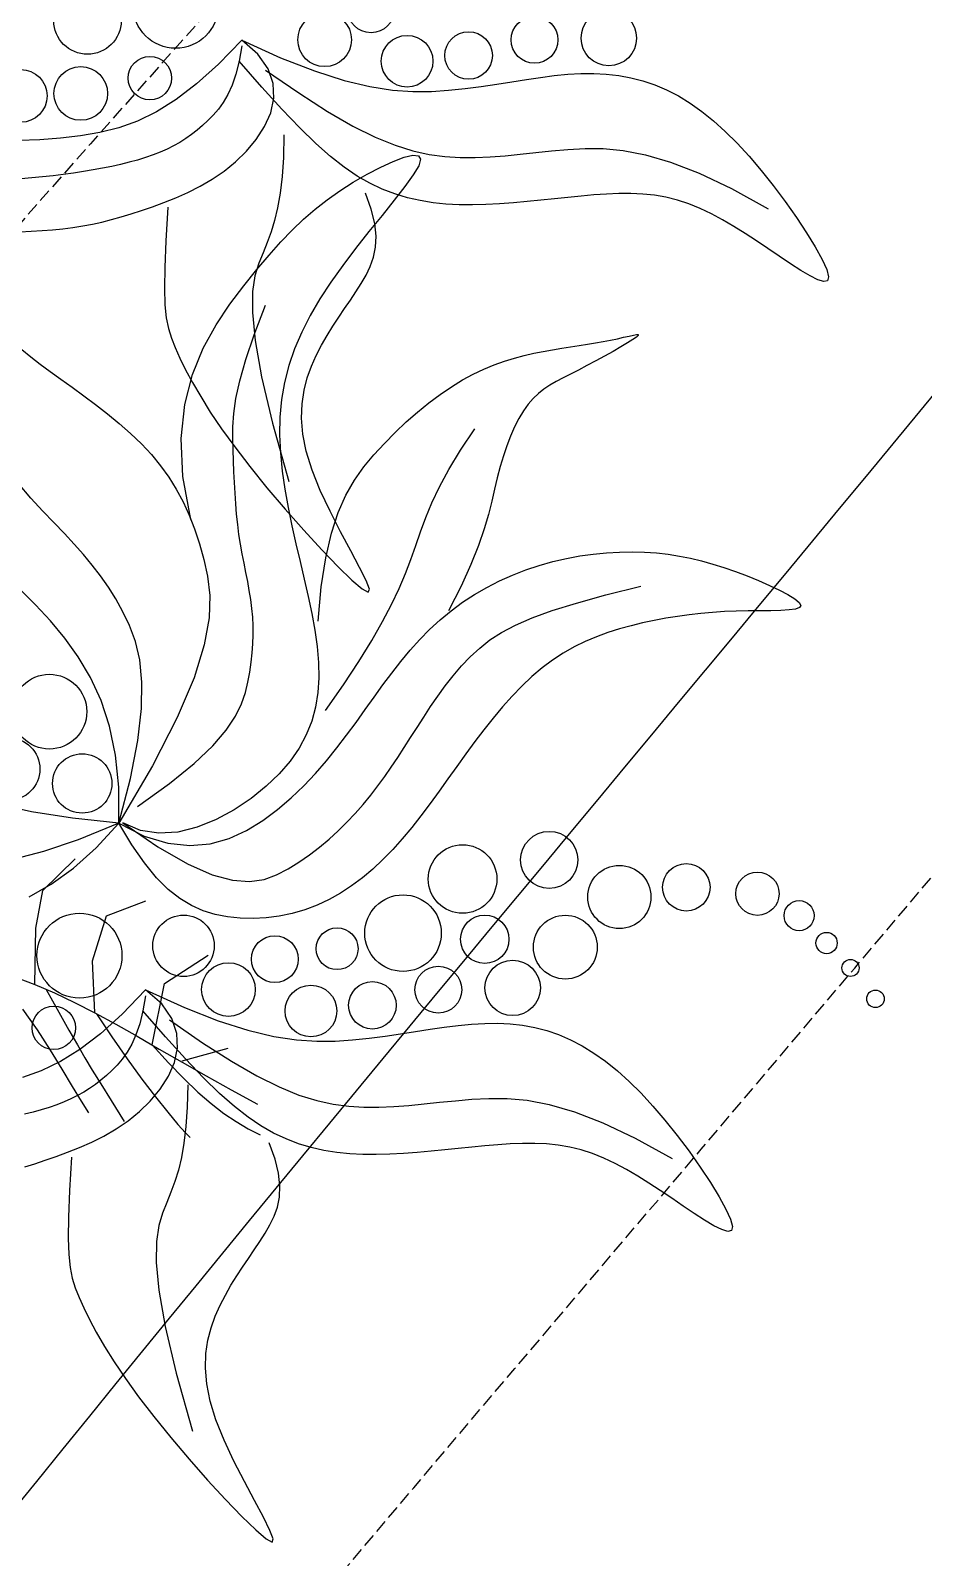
# Model space of a CAD drawing. Header units: millimetres. Extents: x -1030105 to 906887, y -616134 to 1220667.
# Drawn here: x -85713 to -84861, y 539147 to 540604 of the extents above; entities that cross this region are included whole.
import ezdxf

# ---------------------------------------------------------------- set-up
doc = ezdxf.new("R2010")
doc.units = ezdxf.units.MM
doc.header["$MEASUREMENT"] = 0
doc.linetypes.add('DASH', pattern=[0.35, 0.25, -0.1])
doc.layers.add('A-Furniture', color=143, linetype='Continuous')
doc.layers.add('A-Tree', color=98, linetype='Continuous')

# ---------------------------------------------------------------- blocks, each defined once
blk = doc.blocks.new('FUR')
at = {"layer": 'A-Furniture'}
blk.add_spline([(-33916, 30608), (-33944.5, 30609.5), (-37418.5, 29102), (-37726.5, 27054), (-37216.5, 25233), (-37626.5, 21209), (-38739.5, 18856.5), (-41860, 14803.1), (-43043.2, 12422.3), (-43017.5, 9941.5), (-40833.5, 8087), (-38107, 9497.5), (-38274.5, 11476.5), (-38397.8, 13212.3), (-37305, 13750.5), (-34500, 13496.5), (-32540.5, 14865.5), (-32374, 19056), (-32479, 20125.5), (-32318, 21223.5), (-30829.5, 21995.5), (-30222, 22657.5), (-30469, 23962.5), (-31626.5, 24580.5), (-32324.5, 25527.5), (-32040.5, 28029), (-32099.5, 29098.5), (-33295, 30496), (-33916, 30608)], degree=3, dxfattribs=at)
at = {"layer": 'A-Furniture', "color": 8, "linetype": 'DASH', "ltscale": 50}
blk.add_spline([(-36646, 29577.5), (-37284.5, 28277.5), (-36676, 26342), (-36463, 23656.5), (-37614.5, 20053), (-40425.5, 16182), (-42274, 13633.5), (-42830.5, 10964), (-42047, 9112), (-39697.5, 8972), (-38258, 10282.5), (-39334, 12606), (-37866.5, 13929), (-35698, 13970.5), (-34500.5, 13942.5), (-32416, 18555.5), (-32464, 21915.5), (-30663, 22279), (-30458.5, 23387), (-31963.5, 24634), (-33009, 26390), (-32199.5, 28680), (-33338.5, 30308), (-34838.5, 30477), (-36023, 30096.5), (-36646, 29577.5)], degree=3, dxfattribs=at)
blk.add_open_spline([(-38178.6, 19870), (-39283.9, 18982.9), (-40386.6, 17902.9), (-41467.8, 16608.1)], degree=3, dxfattribs=at)
blk.add_open_spline([(-56447, -6097), (-55194.8, -4879.4), (-50278.9, -2284.6), (-42421.5, -5454.8), (-32732.5, -11254), (-23302, -9202), (-18024, -504.5), (-16595.5, 8921.5), (-19600.3, 15918.3), (-21321.2, 18705.6), (-21789.7, 19345)], degree=3, knots=[32574.726206, 32574.726206, 32574.726206, 32574.726206, 37697.741245, 48060.131859, 55585.251958, 69452.989742, 76151.422264, 84447.837047, 94470.773244, 98031.734889, 98031.734889, 98031.734889, 98031.734889], dxfattribs=at)
blk = doc.blocks.new('CAY8')
at = {"color": 0, "linetype": 'ByBlock'}
for p, q in [((184.14, 160.95), (176.29, 170.92)), ((192.19, 151.32), (184.14, 160.95)), ((162.43, 151.33), (158.22, 156.36)), ((166.68, 146.42), (162.43, 151.33)), ((200.42, 142.22), (192.19, 151.32)), ((170.94, 141.63), (166.68, 146.42)), ((175.21, 136.98), (170.94, 141.63)), ((208.9, 133.8), (200.42, 142.22)), ((131.69, 138.08), (135.78, 132.81)), ((135.78, 132.81), (139.91, 127.69)), ((179.48, 132.46), (175.21, 136.98)), ((183.73, 128.09), (179.48, 132.46)), ((217.93, 126.12), (208.9, 133.8)), ((139.91, 127.69), (144.07, 122.75)), ((144.07, 122.75), (148.25, 118.02)), ((187.96, 123.87), (183.73, 128.09)), ((192.16, 119.81), (187.96, 123.87)), ((227.9, 119.19), (217.93, 126.12)), ((148.25, 118.02), (152.45, 113.5)), ((152.45, 113.5), (156.67, 109.21)), ((196.32, 115.92), (192.16, 119.81)), ((200.45, 112.22), (196.32, 115.92)), ((204.54, 108.71), (200.45, 112.22)), ((239.18, 113.02), (227.9, 119.19)), ((252.13, 107.61), (239.18, 113.02)), ((156.67, 109.21), (160.95, 105.11)), ((160.95, 105.11), (165.33, 101.14)), ((208.6, 105.41), (204.54, 108.71)), ((212.62, 102.34), (208.6, 105.41)), ((216.61, 99.5), (212.62, 102.34)), ((267.13, 103), (252.13, 107.61)), ((284.56, 99.18), (267.13, 103)), ((74.01, 95.7), (73.47, 88.72)), ((165.33, 101.14), (169.88, 97.26)), ((169.88, 97.26), (174.65, 93.41)), ((174.65, 93.41), (179.68, 89.55)), ((220.56, 96.91), (216.61, 99.5)), ((224.48, 94.59), (220.56, 96.91)), ((228.39, 92.51), (224.48, 94.59)), ((304.78, 96.18), (284.56, 99.18)), ((301.86, 94.11), (293.47, 90.05)), ((303.5, 83.23), (304.78, 96.18)), ((304.78, 96.18), (309.8, 70.74)), ((73.47, 88.72), (73.19, 81.47)), ((179.68, 89.55), (185.03, 85.62)), ((185.03, 85.62), (190.75, 81.57)), ((232.31, 90.66), (228.39, 92.51)), ((236.27, 89.04), (232.31, 90.66)), ((240.29, 87.62), (236.27, 89.04)), ((244.4, 86.4), (240.29, 87.62)), ((248.62, 85.35), (244.4, 86.4)), ((252.97, 84.46), (248.62, 85.35)), ((257.49, 83.75), (252.97, 84.46)), ((262.27, 83.32), (257.49, 83.75)), ((272.99, 83.84), (267.4, 83.31)), ((279.13, 85.06), (272.99, 83.84)), ((285.92, 87.08), (279.13, 85.06)), ((293.47, 90.05), (285.92, 87.08)), ((288.61, 69.73), (293.47, 90.05)), ((73.19, 81.47), (73.09, 73.87)), ((190.75, 81.57), (196.88, 77.38)), ((196.88, 77.38), (203.44, 73.16)), ((267.4, 83.31), (262.27, 83.32)), ((299.89, 73.02), (303.5, 83.23)), ((73.07, 65.89), (73.06, 57.47)), ((73.09, 73.87), (73.07, 65.89)), ((195.87, 73.77), (178.66, 62.9)), ((203.44, 73.16), (210.4, 69.04)), ((210.4, 69.04), (217.78, 65.14)), ((217.78, 65.14), (225.58, 61.62)), ((284.74, 51.98), (288.61, 69.73)), ((287.3, 59.77), (294.37, 65.29)), ((294.37, 65.29), (299.89, 73.02)), ((298.38, 73.77), (298.74, 49.32)), ((309.8, 70.74), (315.22, 49.29)), ((73.06, 57.47), (72.99, 48.71)), ((178.66, 62.9), (165.09, 54.03)), ((225.58, 61.62), (233.78, 58.59)), ((233.78, 58.59), (242.38, 56.19)), ((242.38, 56.19), (251.39, 54.57)), ((270.1, 54.32), (279.08, 56.2)), ((279.08, 56.2), (287.3, 59.77)), ((3.59, 38.66), (6.47, 50.08)), ((72.99, 48.71), (72.79, 39.7)), ((154.62, 46.76), (146.68, 40.69)), ((165.09, 54.03), (154.62, 46.76)), ((251.39, 54.57), (260.74, 53.86)), ((260.74, 53.86), (270.1, 54.32)), ((281.8, 36.49), (284.74, 51.98)), ((298.74, 49.32), (299.82, 28.47)), ((315.22, 49.29), (320.99, 31.33)), ((1.43, 28.28), (3.59, 38.66)), ((72.79, 39.7), (72.4, 30.54)), ((146.68, 40.69), (140.72, 35.43)), ((272.75, 41.76), (261.45, 34.15)), ((-0.34, 18.67), (1.43, 28.28)), ((72.4, 30.54), (71.77, 21.33)), ((136.18, 30.56), (132.5, 25.69)), ((140.72, 35.43), (136.18, 30.56)), ((251.45, 27.99), (242.54, 23.09)), ((261.45, 34.15), (251.45, 27.99)), ((279.74, 22.95), (281.8, 36.49)), ((299.82, 28.47), (301.57, 10.79)), ((320.99, 31.33), (327.04, 16.35)), ((-2.04, 9.61), (-0.34, 18.67)), ((71.77, 21.33), (70.82, 12.16)), ((129.13, 20.42), (125.61, 14.4)), ((132.5, 25.69), (129.13, 20.42)), ((234.51, 19.25), (227.15, 16.27)), ((242.54, 23.09), (234.51, 19.25)), ((278.5, 11.07), (279.74, 22.95)), ((-47.6, -1.4), (-45.52, 11.39)), ((-3.8, 0.99), (-2.04, 9.61)), ((70.82, 12.16), (69.49, 3.15)), ((125.61, 14.4), (121.86, 7.48)), ((207.08, 10.55), (200.31, 8.92)), ((213.64, 12.12), (207.08, 10.55)), ((220.27, 13.96), (213.64, 12.12)), ((227.15, 16.27), (220.27, 13.96)), ((278.03, 0.54), (278.5, 11.07)), ((301.57, 10.79), (303.95, -4.16)), ((327.04, 16.35), (333.33, 3.85)), ((-5.7, -7.3), (-3.8, 0.99)), ((69.49, 3.15), (67.73, -5.61)), ((104.28, -4.35), (121.82, 2.43)), ((121.86, 7.48), (117.93, -0.44)), ((121.82, 2.43), (138.72, 6.42)), ((138.72, 6.42), (154.8, 8.28)), ((154.8, 8.28), (169.91, 8.68)), ((169.91, 8.68), (183.86, 8.26)), ((184.13, 1.95), (173.64, -5.36)), ((183.86, 8.26), (196.54, 7.58)), ((192.84, 6.38), (184.13, 1.95)), ((200.31, 8.92), (192.84, 6.38)), ((196.54, 7.58), (208.09, 6.7)), ((208.09, 6.7), (218.72, 5.56)), ((218.72, 5.56), (228.6, 4.13)), ((228.6, 4.13), (237.95, 2.34)), ((237.95, 2.34), (246.96, 0.16)), ((246.96, 0.16), (255.82, -2.47)), ((278.26, -8.96), (278.03, 0.54)), ((333.33, 3.85), (339.81, -6.68)), ((-50.26, -14.41), (-47.6, -1.4)), ((-7.81, -15.35), (-5.7, -7.3)), ((67.73, -5.61), (65.48, -14.05)), ((86.27, -14.58), (104.28, -4.35)), ((117.93, -0.44), (113.85, -9.46)), ((173.64, -5.36), (160.83, -16.53)), ((255.82, -2.47), (264.74, -5.61)), ((264.74, -5.61), (273.81, -9.25)), ((273.81, -9.25), (282.7, -13.26)), ((279.16, -17.73), (278.26, -8.96)), ((303.95, -4.16), (306.91, -16.82)), ((339.81, -6.68), (346.41, -15.75)), ((-53.69, -27.6), (-50.26, -14.41)), ((-10.23, -23.24), (-7.81, -15.35)), ((65.48, -14.05), (62.71, -22.2)), ((67.96, -28.92), (86.27, -14.58)), ((113.85, -9.46), (109.63, -19.68)), ((160.83, -16.53), (145.14, -32.56)), ((148.03, -18.67), (163.37, -14.07)), ((163.37, -14.07), (181.99, -9.34)), ((280.65, -26.03), (279.16, -17.73)), ((282.7, -13.26), (291.01, -17.45)), ((291.01, -17.45), (298.31, -21.62)), ((306.91, -16.82), (310.43, -27.63)), ((346.41, -15.75), (353.1, -23.87)), ((-58.2, -40.89), (-53.69, -27.6)), ((-13.03, -31.08), (-10.23, -23.24)), ((62.71, -22.2), (59.4, -30.13)), ((109.63, -19.68), (105.33, -31.2)), ((117.09, -31.8), (125.36, -27.52)), ((125.36, -27.52), (135.52, -23.14)), ((135.52, -23.14), (148.03, -18.67)), ((260.99, -34.39), (266.81, -27.66)), ((266.81, -27.66), (272.75, -19.06)), ((282.71, -33.95), (280.65, -26.03)), ((298.31, -21.62), (304.18, -25.59)), ((304.18, -25.59), (308.21, -29.17)), ((310.43, -27.63), (314.45, -37.03)), ((353.1, -23.87), (359.81, -31.45)), ((-16.29, -38.95), (-13.03, -31.08)), ((49.53, -48.02), (67.96, -28.92)), ((59.4, -30.13), (55.55, -37.89)), ((105.33, -31.2), (100.96, -44.12)), ((104.36, -40.17), (110.25, -36.02)), ((110.25, -36.02), (117.09, -31.8)), ((145.14, -32.56), (126.03, -54.41)), ((181.52, -36.69), (170.77, -39.02)), ((192.7, -35), (181.52, -36.69)), ((204.32, -33.92), (192.7, -35)), ((216.4, -33.39), (204.32, -33.92)), ((228.97, -33.35), (216.4, -33.39)), ((241.96, -33.75), (228.97, -33.35)), ((255, -34.42), (241.96, -33.75)), ((267.64, -35.19), (255, -34.42)), ((255.25, -39.49), (260.99, -34.39)), ((279.42, -35.89), (267.64, -35.19)), ((289.91, -36.33), (279.42, -35.89)), ((285.29, -41.54), (282.71, -33.95)), ((298.64, -36.35), (289.91, -36.33)), ((305.18, -35.78), (298.64, -36.35)), ((309.06, -34.42), (305.18, -35.78)), ((308.21, -29.17), (309.98, -32.18)), ((309.98, -32.18), (309.06, -34.42)), ((314.45, -37.03), (318.93, -45.47)), ((359.81, -31.45), (366.49, -38.65)), ((-64.12, -54.24), (-58.2, -40.89)), ((-20.09, -46.96), (-16.29, -38.95)), ((51.14, -45.55), (46.15, -53.18)), ((55.55, -37.89), (51.14, -45.55)), ((93.68, -48.38), (98.97, -44.29)), ((100.96, -44.12), (96.56, -58.55)), ((98.97, -44.29), (104.36, -40.17)), ((150.47, -45.84), (140.88, -50.43)), ((160.42, -42.06), (150.47, -45.84)), ((170.77, -39.02), (160.42, -42.06)), ((238.17, -47.42), (243.88, -45.77)), ((243.88, -45.77), (249.56, -43.21)), ((249.56, -43.21), (255.25, -39.49)), ((288.36, -48.84), (285.29, -41.54)), ((318.93, -45.47), (323.84, -53.33)), ((366.49, -38.65), (373.1, -45.53)), ((373.1, -45.53), (379.56, -52.14)), ((-151.43, -72.35), (-160.31, -51.56)), ((-71.77, -67.59), (-64.12, -54.24)), ((-30.39, -63.63), (-24.62, -55.18)), ((-24.62, -55.18), (-20.09, -46.96)), ((46.15, -53.18), (40.56, -60.83)), ((83.26, -56.53), (88.43, -52.46)), ((88.43, -52.46), (93.68, -48.38)), ((126.03, -54.41), (102.97, -83.09)), ((140.88, -50.43), (131.64, -55.84)), ((153.49, -58.39), (160.77, -55.59)), ((160.77, -55.59), (167.97, -53.57)), ((167.97, -53.57), (175.04, -52.14)), ((175.04, -52.14), (181.98, -51.13)), ((181.98, -51.13), (188.76, -50.44)), ((188.76, -50.44), (195.41, -50)), ((195.41, -50), (201.91, -49.74)), ((201.91, -49.74), (208.27, -49.58)), ((208.27, -49.58), (214.5, -49.44)), ((214.5, -49.44), (220.6, -49.25)), ((220.6, -49.25), (226.57, -48.94)), ((226.57, -48.94), (232.42, -48.4)), ((232.42, -48.4), (238.17, -47.42)), ((291.89, -55.91), (288.36, -48.84)), ((323.84, -53.33), (329.12, -60.79)), ((379.56, -52.14), (385.84, -58.56)), ((-38.03, -72.32), (-30.39, -63.63)), ((40.56, -60.83), (34.36, -68.57)), ((68.37, -68.79), (73.21, -64.68)), ((73.21, -64.68), (78.18, -60.6)), ((78.18, -60.6), (83.26, -56.53)), ((96.56, -58.55), (92.19, -74.42)), ((122.72, -61.99), (114.11, -68.78)), ((131.64, -55.84), (122.72, -61.99)), ((138.78, -67.06), (146.15, -62.15)), ((146.15, -62.15), (153.49, -58.39)), ((295.82, -62.78), (291.89, -55.91)), ((300.13, -69.52), (295.82, -62.78)), ((329.12, -60.79), (334.74, -67.97)), ((385.84, -58.56), (391.88, -64.83)), ((391.88, -64.83), (397.62, -71.03)), ((-140.15, -94.99), (-151.43, -72.35)), ((-81.47, -80.86), (-71.77, -67.59)), ((-48.17, -81.26), (-38.03, -72.32)), ((34.36, -68.57), (27.37, -76.41)), ((59.19, -77.1), (63.69, -72.93)), ((63.69, -72.93), (68.37, -68.79)), ((114.11, -68.78), (105.77, -76.1)), ((124.1, -81.07), (131.42, -73.3)), ((131.42, -73.3), (138.78, -67.06)), ((304.78, -76.15), (300.13, -69.52)), ((334.74, -67.97), (340.62, -74.99)), ((397.62, -71.03), (403.02, -77.22)), ((-166.83, -92.49), (-180.97, -80.69)), ((-93.57, -94.01), (-81.47, -80.86)), ((-61.44, -90.46), (-48.17, -81.26)), ((27.37, -76.41), (18.72, -84.22)), ((50.73, -85.57), (54.88, -81.33)), ((54.88, -81.33), (59.19, -77.1)), ((92.19, -74.42), (87.99, -91.07)), ((105.77, -76.1), (97.69, -83.85)), ((116.85, -90.56), (124.1, -81.07)), ((309.73, -82.73), (304.78, -76.15)), ((314.91, -89.25), (309.73, -82.73)), ((340.62, -74.99), (346.73, -81.96)), ((346.73, -81.96), (353.02, -89.03)), ((403.02, -77.22), (408.02, -83.45)), ((408.02, -83.45), (412.61, -89.77)), ((-148.76, -105.42), (-166.83, -92.49)), ((-78.45, -99.92), (-61.44, -90.46)), ((7.36, -91.8), (-7.73, -98.96)), ((18.72, -84.22), (7.36, -91.8)), ((42.77, -93.98), (46.71, -89.79)), ((46.71, -89.79), (50.73, -85.57)), ((89.82, -91.92), (82.16, -100.2)), ((87.99, -91.07), (84.14, -107.68)), ((97.69, -83.85), (89.82, -91.92)), ((109.72, -101.77), (116.85, -90.56)), ((320.27, -95.71), (314.91, -89.25)), ((353.02, -89.03), (359.43, -96.3)), ((412.61, -89.77), (416.75, -96.22)), ((-194.3, -101.23), (-180.35, -107.72)), ((-126.22, -119.67), (-140.15, -94.99)), ((-108.37, -106.96), (-93.57, -94.01)), ((-99.84, -109.65), (-78.45, -99.92)), ((-7.73, -98.96), (-27.6, -105.52)), ((31.12, -105.95), (35.01, -102.09)), ((35.01, -102.09), (38.89, -98.09)), ((38.89, -98.09), (42.77, -93.98)), ((82.16, -100.2), (74.67, -108.58)), ((102.85, -114.03), (109.72, -101.77)), ((325.74, -102.1), (320.27, -95.71)), ((331.26, -108.41), (325.74, -102.1)), ((359.43, -96.3), (365.91, -103.9)), ((416.75, -96.22), (420.44, -102.83)), ((-207.41, -115.66), (-186.46, -105.83)), ((-186.46, -105.83), (-159.25, -110.58)), ((-180.35, -107.72), (-164.44, -113.07)), ((-126.22, -119.67), (-148.76, -105.42)), ((-126.22, -119.67), (-108.37, -106.96)), ((-126.22, -119.67), (-99.84, -109.65)), ((-53.28, -111.28), (-85.8, -116.06)), ((-27.6, -105.52), (-53.28, -111.28)), ((23.1, -113.16), (27.16, -109.65)), ((27.16, -109.65), (31.12, -105.95)), ((74.67, -108.58), (67.33, -116.97)), ((84.14, -107.68), (80.81, -123.44)), ((336.77, -114.64), (331.26, -108.41)), ((365.91, -103.9), (372.41, -112.01)), ((420.44, -102.83), (423.65, -109.64)), ((423.65, -109.64), (426.37, -116.69)), ((-235.71, -135.05), (-207.41, -115.66)), ((-164.44, -113.07), (-146.44, -117.11)), ((-146.44, -117.11), (-126.22, -119.67)), ((-132.32, -133.85), (-126.22, -119.67)), ((-85.8, -116.06), (-126.22, -119.67)), ((-126.22, -119.67), (-123.57, -136.79)), ((10, -122.66), (14.55, -119.64)), ((14.55, -119.64), (18.91, -116.48)), ((18.91, -116.48), (23.1, -113.16)), ((67.33, -116.97), (60.1, -125.26)), ((92.41, -122.42), (105.04, -118.49)), ((96.41, -126.47), (102.85, -114.03)), ((105.04, -118.49), (116.44, -116.17)), ((116.44, -116.17), (126.9, -115.15)), ((126.9, -115.15), (136.73, -115.13)), ((136.73, -115.13), (146.22, -115.79)), ((146.22, -115.79), (155.59, -116.87)), ((155.59, -116.87), (164.85, -118.31)), ((164.85, -118.31), (173.94, -120.08)), ((173.94, -120.08), (182.79, -122.16)), ((342.2, -120.79), (336.77, -114.64)), ((372.41, -112.01), (378.8, -121.08)), ((426.37, -116.69), (428.58, -124.01)), ((-238.83, -122.88), (-235.71, -135.05)), ((-124.5, -121.56), (-124.05, -147.43)), ((-122.14, -132.91), (-124.5, -121.56)), ((-111.34, -123.13), (-88.74, -130.72)), ((-5.11, -131.03), (0.2, -128.33)), ((0.2, -128.33), (5.23, -125.55)), ((5.23, -125.55), (10, -122.66)), ((60.1, -125.26), (52.93, -133.34)), ((62.31, -136.37), (78.27, -128.28)), ((80.81, -123.44), (78.19, -137.52)), ((78.27, -128.28), (92.41, -122.42)), ((90.55, -138.24), (96.41, -126.47)), ((182.79, -122.16), (191.34, -124.52)), ((191.34, -124.52), (199.52, -127.15)), ((199.52, -127.15), (207.28, -130.03)), ((347.49, -126.84), (342.2, -120.79)), ((352.59, -132.8), (347.49, -126.84)), ((378.8, -121.08), (384.94, -131.61)), ((428.58, -124.01), (430.25, -131.64)), ((-252.21, -137.74), (-257.39, -152.24)), ((-235.71, -135.05), (-232.94, -147.8)), ((-136.82, -146.42), (-132.32, -133.85)), ((-123.57, -136.79), (-118.77, -151.05)), ((-117.03, -143.08), (-122.14, -132.91)), ((-88.74, -130.72), (-70, -135.82)), ((-70, -135.82), (-54.64, -138.78)), ((-54.64, -138.78), (-42.14, -139.95)), ((-32.01, -139.67), (-23.73, -138.3)), ((-23.73, -138.3), (-16.82, -136.18)), ((-16.82, -136.18), (-10.75, -133.66)), ((-10.75, -133.66), (-5.11, -131.03)), ((44.24, -147), (62.31, -136.37)), ((52.93, -133.34), (45.78, -141.13)), ((78.19, -137.52), (76.44, -149.11)), ((85.45, -148.49), (90.55, -138.24)), ((207.28, -130.03), (214.56, -133.13)), ((214.56, -133.13), (221.3, -136.42)), ((221.3, -136.42), (227.54, -139.9)), ((357.46, -138.71), (352.59, -132.8)), ((362.04, -144.62), (357.46, -138.71)), ((384.94, -131.61), (390.71, -144.11)), ((430.25, -131.64), (431.38, -139.62)), ((-234.12, -142.37), (-240.93, -156.82)), ((-232.94, -147.8), (-230.53, -161.1)), ((-203.62, -155.2), (-176.32, -146.33)), ((-176.32, -146.33), (-155.08, -160.58)), ((-139.84, -157.59), (-136.82, -146.42)), ((-124.05, -147.43), (-122.05, -168.01)), ((-109.65, -152.07), (-117.03, -143.08)), ((-42.14, -139.95), (-32.01, -139.67)), ((38.6, -148.52), (31.35, -155.4)), ((45.78, -141.13), (38.6, -148.52)), ((81.26, -156.36), (85.45, -148.49)), ((227.54, -139.9), (233.33, -143.52)), ((233.33, -143.52), (238.71, -147.27)), ((238.71, -147.27), (243.75, -151.11)), ((366.31, -150.58), (362.04, -144.62)), ((390.71, -144.11), (395.96, -159.09)), ((431.38, -139.62), (431.95, -147.97)), ((431.95, -147.97), (431.98, -156.71)), ((-257.39, -152.24), (-262.76, -165.9)), ((-240.93, -156.82), (-246.25, -168.19)), ((-228.49, -174.89), (-203.62, -155.2)), ((-141.51, -167.56), (-139.84, -157.59)), ((-118.77, -151.05), (-112.15, -162.75)), ((-100.48, -159.89), (-109.65, -152.07)), ((31.35, -155.4), (23.99, -161.69)), ((76.44, -149.11), (75.74, -157.38)), ((75.74, -157.38), (76.27, -161.52)), ((78.15, -160.99), (81.26, -156.36)), ((165.51, -157.95), (179.13, -156.96)), ((179.13, -156.96), (194.8, -156.6)), ((243.75, -151.11), (248.49, -155.04)), ((248.49, -155.04), (252.98, -159.01)), ((370.24, -156.64), (366.31, -150.58)), ((373.77, -162.85), (370.24, -156.64)), ((431.98, -156.71), (431.45, -165.86)), ((-276.1, -168.81), (-286.07, -161.88)), ((-262.76, -165.9), (-268.04, -178.49)), ((-230.53, -161.1), (-228.49, -174.89)), ((-112.15, -162.75), (-104.03, -172.19)), ((-90.03, -166.55), (-100.48, -159.89)), ((-78.79, -172.04), (-90.03, -166.55)), ((23.99, -161.69), (16.48, -167.27)), ((76.27, -161.52), (78.15, -160.99)), ((116.09, -168.55), (124.64, -166.06)), ((124.64, -166.06), (133.51, -163.64)), ((133.51, -163.64), (143.05, -161.4)), ((143.05, -161.4), (153.6, -159.47)), ((153.6, -159.47), (165.51, -157.95)), ((252.98, -159.01), (257.27, -163.01)), ((257.27, -163.01), (261.4, -167)), ((261.4, -167), (265.38, -170.97)), ((376.88, -169.26), (373.77, -162.85)), ((395.96, -159.09), (400.56, -177.05)), ((431.45, -165.86), (430.37, -175.42)), ((-299.46, -179.29), (-303.55, -175.78)), ((-264.82, -174.98), (-276.1, -168.81)), ((-251.87, -180.39), (-264.82, -174.98)), ((-246.25, -168.19), (-250.54, -177.48)), ((-228.36, -175.91), (-234.48, -191.7)), ((-228.49, -174.89), (-226.72, -189.2)), ((-141.96, -176.54), (-141.51, -167.56)), ((-122.05, -168.01), (-118.71, -184.01)), ((-104.03, -172.19), (-94.76, -179.68)), ((-67.23, -176.37), (-78.79, -172.04)), ((-55.87, -179.55), (-67.23, -176.37)), ((0.78, -176.02), (-7.51, -179.08)), ((8.76, -172.07), (0.78, -176.02)), ((16.48, -167.27), (8.76, -172.07)), ((78.47, -177.37), (88.98, -175.46)), ((88.98, -175.46), (98.57, -173.33)), ((98.57, -173.33), (107.51, -171.01)), ((107.51, -171.01), (116.09, -168.55)), ((209.76, -175.52), (203.84, -176.74)), ((215.42, -174.68), (209.76, -175.52)), ((220.77, -174.23), (215.42, -174.68)), ((225.77, -174.21), (220.77, -174.23)), ((230.39, -174.63), (225.77, -174.21)), ((234.72, -175.46), (230.39, -174.63)), ((238.86, -176.67), (234.72, -175.46)), ((265.38, -170.97), (269.23, -174.87)), ((269.23, -174.87), (272.95, -178.68)), ((379.53, -175.93), (376.88, -169.26)), ((381.69, -182.87), (379.53, -175.93)), ((430.37, -175.42), (428.75, -185.44)), ((-295.4, -182.59), (-299.46, -179.29)), ((-291.38, -185.66), (-295.4, -182.59)), ((-287.39, -188.5), (-291.38, -185.66)), ((-268.04, -178.49), (-272.92, -189.72)), ((-250.54, -177.48), (-254.24, -185.69)), ((-236.87, -185), (-251.87, -180.39)), ((-219.44, -188.82), (-236.87, -185)), ((-141.32, -184.72), (-141.96, -176.54)), ((-139.72, -192.33), (-141.32, -184.72)), ((-118.71, -184.01), (-114.23, -196.11)), ((-94.76, -179.68), (-84.67, -185.51)), ((-84.67, -185.51), (-74.08, -189.99)), ((-45.08, -181.58), (-55.87, -179.55)), ((-34.91, -182.5), (-45.08, -181.58)), ((-25.3, -182.37), (-34.91, -182.5)), ((-16.19, -181.21), (-25.3, -182.37)), ((-7.51, -179.08), (-16.19, -181.21)), ((2.6, -182.21), (21.79, -181.99)), ((21.79, -181.99), (38.7, -181.36)), ((38.7, -181.36), (53.6, -180.36)), ((53.6, -180.36), (66.76, -179.01)), ((66.76, -179.01), (78.47, -177.37)), ((178.52, -184.88), (171.94, -187.6)), ((185, -182.41), (178.52, -184.88)), ((191.42, -180.21), (185, -182.41)), ((197.71, -178.32), (191.42, -180.21)), ((203.84, -176.74), (197.71, -178.32)), ((242.92, -178.21), (238.86, -176.67)), ((247, -180.06), (242.92, -178.21)), ((251.22, -182.16), (247, -180.06)), ((255.67, -184.5), (251.22, -182.16)), ((260.47, -187.02), (255.67, -184.5)), ((272.95, -178.68), (276.54, -182.36)), ((276.54, -182.36), (280.02, -185.89)), ((383.41, -190.1), (381.69, -182.87)), ((400.56, -177.05), (404.39, -198.5)), ((428.75, -185.44), (426.57, -195.91)), ((-329.35, -194.59), (-324.32, -198.45)), ((-283.44, -191.09), (-287.39, -188.5)), ((-279.52, -193.41), (-283.44, -191.09)), ((-275.61, -195.49), (-279.52, -193.41)), ((-272.92, -189.72), (-277.1, -199.34)), ((-257.78, -193.83), (-261.61, -202.9)), ((-254.24, -185.69), (-257.78, -193.83)), ((-234.48, -191.7), (-239.93, -207.02)), ((-226.72, -189.2), (-225.14, -204.06)), ((-199.22, -191.82), (-219.44, -188.82)), ((-202.14, -193.89), (-210.53, -197.95)), ((-200.5, -204.77), (-199.22, -191.82)), ((-199.22, -191.82), (-194.2, -217.26)), ((-137.29, -199.55), (-139.72, -192.33)), ((-74.08, -189.99), (-63.34, -193.42)), ((-63.34, -193.42), (-52.72, -196.06)), ((157.29, -193.5), (148.52, -196.55)), ((164.98, -190.49), (157.29, -193.5)), ((171.94, -187.6), (164.98, -190.49)), ((265.67, -189.67), (260.47, -187.02)), ((271.11, -192.38), (265.67, -189.67)), ((276.58, -195.04), (271.11, -192.38)), ((280.02, -185.89), (283.38, -189.23)), ((283.38, -189.23), (286.63, -192.35)), ((286.63, -192.35), (289.76, -195.22)), ((384.74, -197.57), (383.41, -190.1)), ((-324.32, -198.45), (-318.97, -202.38)), ((-318.97, -202.38), (-313.25, -206.43)), ((-277.1, -199.34), (-280.29, -207.09)), ((-271.69, -197.34), (-275.61, -195.49)), ((-267.73, -198.96), (-271.69, -197.34)), ((-263.71, -200.38), (-267.73, -198.96)), ((-261.61, -202.9), (-266.18, -213.89)), ((-259.6, -201.6), (-263.71, -200.38)), ((-255.38, -202.65), (-259.6, -201.6)), ((-251.03, -203.54), (-255.38, -202.65)), ((-246.51, -204.25), (-251.03, -203.54)), ((-241.73, -204.68), (-246.51, -204.25)), ((-231.01, -204.16), (-236.6, -204.69)), ((-224.87, -202.94), (-231.01, -204.16)), ((-225.14, -204.06), (-223.62, -219.5)), ((-218.08, -200.92), (-224.87, -202.94)), ((-224.12, -214.49), (-189.42, -198.92)), ((-210.53, -197.95), (-218.08, -200.92)), ((-215.39, -218.27), (-210.53, -197.95)), ((-189.42, -198.92), (-159.99, -210.5)), ((-134.14, -206.56), (-137.29, -199.55)), ((-114.23, -196.11), (-108.81, -205.01)), ((-52.72, -196.06), (-42.26, -198.04)), ((-42.26, -198.04), (-31.98, -199.47)), ((-31.98, -199.47), (-21.86, -200.42)), ((-21.86, -200.42), (-11.91, -201)), ((-11.91, -201), (-2.11, -201.3)), ((-2.11, -201.3), (7.53, -201.41)), ((7.53, -201.41), (17.01, -201.42)), ((17.01, -201.42), (26.35, -201.43)), ((26.35, -201.43), (35.54, -201.5)), ((35.54, -201.5), (44.59, -201.7)), ((44.59, -201.7), (53.52, -202.09)), ((53.52, -202.09), (62.32, -202.72)), ((62.32, -202.72), (70.99, -203.67)), ((70.99, -203.67), (79.56, -205)), ((126.3, -202.51), (112.15, -205.28)), ((138.31, -199.58), (126.3, -202.51)), ((148.52, -196.55), (138.31, -199.58)), ((281.89, -197.55), (276.58, -195.04)), ((286.83, -199.81), (281.89, -197.55)), ((291.18, -201.72), (286.83, -199.81)), ((289.76, -195.22), (292.66, -197.79)), ((294.74, -203.18), (291.18, -201.72)), ((292.66, -197.79), (295.17, -200)), ((297.31, -204.09), (294.74, -203.18)), ((295.17, -200), (297.18, -201.82)), ((297.18, -201.82), (298.53, -203.19)), ((298.73, -204.37), (297.31, -204.09)), ((298.53, -203.19), (299.1, -204.06)), ((299.1, -204.06), (298.73, -204.37)), ((385.74, -205.27), (384.74, -197.57)), ((404.39, -198.5), (407.29, -223.95)), ((426.57, -195.91), (423.84, -206.87)), ((-313.25, -206.43), (-307.12, -210.62)), ((-307.12, -210.62), (-300.56, -214.84)), ((-239.93, -207.02), (-244.69, -221.44)), ((-236.6, -204.69), (-241.73, -204.68)), ((-204.11, -214.98), (-200.5, -204.77)), ((-130.34, -213.35), (-134.14, -206.56)), ((-125.95, -219.86), (-130.34, -213.35)), ((-108.81, -205.01), (-102.66, -211.43)), ((-102.66, -211.43), (-95.98, -216.04)), ((79.56, -205), (88.02, -206.76)), ((88.02, -206.76), (96.38, -209)), ((112.15, -205.28), (95.5, -207.82)), ((96.38, -209), (104.61, -211.72)), ((104.61, -211.72), (112.68, -214.9)), ((386.46, -213.17), (385.74, -205.27)), ((386.96, -221.24), (386.46, -213.17)), ((423.84, -206.87), (420.59, -218.26)), ((-308.13, -214.23), (-325.34, -225.1)), ((-300.56, -214.84), (-293.6, -218.96)), ((-293.6, -218.96), (-286.22, -222.86)), ((-266.18, -213.89), (-271.93, -227.82)), ((-244.69, -221.44), (-248.7, -234.57)), ((-224.12, -214.49), (-227.24, -229.03)), ((-223.62, -219.5), (-222.08, -235.55)), ((-219.26, -236.02), (-215.39, -218.27)), ((-216.7, -228.23), (-209.63, -222.71)), ((-209.63, -222.71), (-204.11, -214.98)), ((-205.62, -214.23), (-205.26, -238.68)), ((-194.2, -217.26), (-188.78, -238.71)), ((-121, -226.06), (-125.95, -219.86)), ((-95.98, -216.04), (-88.97, -219.56)), ((-88.97, -219.56), (-81.8, -222.57)), ((-81.8, -222.57), (-74.54, -225.19)), ((112.68, -214.9), (120.59, -218.49)), ((120.59, -218.49), (128.29, -222.49)), ((128.29, -222.49), (135.77, -226.86)), ((387.3, -229.47), (386.96, -221.24)), ((420.59, -218.26), (416.93, -229.74)), ((-325.34, -225.1), (-338.91, -233.97)), ((-286.22, -222.86), (-278.42, -226.38)), ((-278.42, -226.38), (-270.22, -229.41)), ((-270.22, -229.41), (-261.62, -231.81)), ((-261.62, -231.81), (-252.61, -233.43)), ((-233.9, -233.68), (-224.92, -231.8)), ((-227.24, -229.03), (-229.61, -242.08)), ((-224.92, -231.8), (-216.7, -228.23)), ((-115.55, -231.9), (-121, -226.06)), ((-109.66, -237.33), (-115.55, -231.9)), ((-74.54, -225.19), (-67.21, -227.45)), ((-67.21, -227.45), (-59.84, -229.37)), ((-59.84, -229.37), (-52.45, -230.96)), ((-52.45, -230.96), (-45.08, -232.24)), ((135.77, -226.86), (143, -231.59)), ((143, -231.59), (149.95, -236.63)), ((387.54, -237.82), (387.3, -229.47)), ((416.93, -229.74), (413.03, -240.91)), ((-349.38, -241.24), (-357.32, -247.31)), ((-338.91, -233.97), (-349.38, -241.24)), ((-252.61, -233.43), (-243.26, -234.14)), ((-248.7, -234.57), (-251.92, -246)), ((-243.26, -234.14), (-233.9, -233.68)), ((-222.2, -251.51), (-219.26, -236.02)), ((-222.08, -235.55), (-220.39, -252.23)), ((-221.46, -235), (-198.9, -253.35)), ((-205.26, -238.68), (-204.18, -259.53)), ((-188.78, -238.71), (-183.01, -256.67)), ((-103.36, -242.3), (-109.66, -237.33)), ((-45.08, -232.24), (-37.76, -233.24)), ((-37.76, -233.24), (-30.51, -233.97)), ((-30.51, -233.97), (-23.34, -234.45)), ((-23.34, -234.45), (-16.25, -234.71)), ((-16.25, -234.71), (-9.19, -234.78)), ((-9.19, -234.78), (-2.14, -234.7)), ((-2.14, -234.7), (4.93, -234.49)), ((4.93, -234.49), (12.07, -234.19)), ((12.07, -234.19), (19.28, -233.83)), ((19.28, -233.83), (26.62, -233.43)), ((26.62, -233.43), (34.1, -233.05)), ((34.1, -233.05), (41.7, -232.73)), ((41.7, -232.73), (49.38, -232.56)), ((49.38, -232.56), (57.12, -232.6)), ((57.12, -232.6), (64.89, -232.93)), ((64.89, -232.93), (72.65, -233.62)), ((72.65, -233.62), (80.37, -234.74)), ((80.37, -234.74), (88.02, -236.37)), ((88.02, -236.37), (95.64, -238.6)), ((95.64, -238.6), (103.5, -241.7)), ((149.95, -236.63), (156.61, -241.98)), ((387.73, -246.21), (387.54, -237.82)), ((413.03, -240.91), (409.03, -251.36)), ((-357.32, -247.31), (-363.28, -252.57)), ((-251.92, -246), (-254.33, -255.32)), ((-231.25, -246.24), (-242.55, -253.85)), ((-229.61, -242.08), (-231.29, -253.82)), ((-96.71, -246.77), (-103.36, -242.3)), ((-89.75, -250.7), (-96.71, -246.77)), ((103.5, -241.7), (111.97, -245.94)), ((111.97, -245.94), (121.39, -251.61)), ((156.61, -241.98), (162.95, -247.58)), ((162.95, -247.58), (168.97, -253.39)), ((387.95, -254.35), (387.73, -246.21)), ((-367.82, -257.44), (-371.5, -262.31)), ((-363.28, -252.57), (-367.82, -257.44)), ((-254.33, -255.32), (-255.88, -262.12)), ((-242.55, -253.85), (-252.55, -260.01)), ((-231.29, -253.82), (-232.29, -264.45)), ((-224.26, -265.05), (-222.2, -251.51)), ((-220.39, -252.23), (-218.46, -269.58)), ((-204.18, -259.53), (-202.43, -277.21)), ((-183.01, -256.67), (-176.96, -271.65)), ((-82.51, -254.12), (-89.75, -250.7)), ((-74.99, -257.04), (-82.51, -254.12)), ((-67.21, -259.51), (-74.99, -257.04)), ((-59.18, -261.55), (-67.21, -259.51)), ((121.39, -251.61), (132.11, -258.99)), ((132.11, -258.99), (144.48, -268.37)), ((168.97, -253.39), (174.65, -259.38)), ((174.65, -259.38), (179.97, -265.49)), ((388.31, -261.87), (387.95, -254.35)), ((409.03, -251.36), (405.07, -260.68)), ((-374.87, -267.58), (-378.39, -273.6)), ((-371.5, -262.31), (-374.87, -267.58)), ((-269.49, -268.75), (-276.85, -271.73)), ((-261.46, -264.91), (-269.49, -268.75)), ((-252.55, -260.01), (-261.46, -264.91)), ((-255.88, -262.12), (-256.53, -265.99)), ((-232.29, -264.45), (-232.67, -274.17)), ((-225.5, -276.93), (-224.26, -265.05)), ((-50.91, -263.2), (-59.18, -261.55)), ((-42.42, -264.49), (-50.91, -263.2)), ((-33.71, -265.45), (-42.42, -264.49)), ((-24.81, -266.11), (-33.71, -265.45)), ((-15.74, -266.52), (-24.81, -266.11)), ((-6.55, -266.75), (-15.74, -266.52)), ((2.73, -266.85), (-6.55, -266.75)), ((12.06, -266.87), (2.73, -266.85)), ((21.4, -266.87), (12.06, -266.87)), ((30.72, -266.91), (21.4, -266.87)), ((39.97, -267.05), (30.72, -266.91)), ((49.12, -267.33), (39.97, -267.05)), ((58.15, -267.8), (49.12, -267.33)), ((67.01, -268.49), (58.15, -267.8)), ((75.67, -269.45), (67.01, -268.49)), ((144.48, -268.37), (158.85, -280.03)), ((179.97, -265.49), (184.94, -271.67)), ((388.87, -268.43), (388.31, -261.87)), ((389.74, -273.66), (388.87, -268.43)), ((401.32, -268.47), (397.91, -274.32)), ((405.07, -260.68), (401.32, -268.47)), ((-378.39, -273.6), (-382.14, -280.52)), ((-296.92, -277.45), (-303.69, -279.08)), ((-290.36, -275.88), (-296.92, -277.45)), ((-283.73, -274.04), (-290.36, -275.88)), ((-276.85, -271.73), (-283.73, -274.04)), ((-232.67, -274.17), (-232.45, -283.15)), ((-225.97, -287.46), (-225.5, -276.93)), ((-218.46, -269.58), (-216.18, -287.63)), ((-202.43, -277.21), (-200.05, -292.16)), ((-176.96, -271.65), (-170.67, -284.15)), ((84.12, -270.7), (75.67, -269.45)), ((92.3, -272.3), (84.12, -270.7)), ((100.2, -274.27), (92.3, -272.3)), ((107.78, -276.65), (100.2, -274.27)), ((115.01, -279.47), (107.78, -276.65)), ((184.94, -271.67), (189.53, -277.9)), ((189.53, -277.9), (193.73, -284.12)), ((390.99, -277.21), (389.74, -273.66)), ((392.72, -278.72), (390.99, -277.21)), ((395.01, -277.83), (392.72, -278.72)), ((397.91, -274.32), (395.01, -277.83)), ((-382.14, -280.52), (-386.07, -288.44)), ((-319.87, -286.05), (-330.36, -293.36)), ((-311.16, -281.62), (-319.87, -286.05)), ((-303.69, -279.08), (-311.16, -281.62)), ((-232.45, -283.15), (-231.68, -291.6)), ((-225.74, -296.96), (-225.97, -287.46)), ((-170.67, -284.15), (-164.19, -294.68)), ((121.92, -282.7), (115.01, -279.47)), ((128.53, -286.28), (121.92, -282.7)), ((134.87, -290.19), (128.53, -286.28)), ((158.85, -280.03), (175.58, -294.26)), ((193.73, -284.12), (197.54, -290.31)), ((-386.07, -288.44), (-390.15, -297.46)), ((-330.36, -293.36), (-343.17, -304.53)), ((-231.68, -291.6), (-230.39, -299.7)), ((-224.84, -305.73), (-225.74, -296.96)), ((-200.05, -292.16), (-197.09, -304.82)), ((-164.19, -294.68), (-157.59, -303.75)), ((140.96, -294.37), (134.87, -290.19)), ((146.82, -298.78), (140.96, -294.37)), ((197.54, -290.31), (200.99, -296.48)), ((200.99, -296.48), (204.11, -302.7)), ((-390.15, -297.46), (-394.37, -307.68)), ((-343.17, -304.53), (-358.86, -320.56)), ((-223.35, -314.03), (-224.84, -305.73)), ((-197.09, -304.82), (-193.57, -315.63)), ((-157.59, -303.75), (-150.9, -311.87)), ((152.48, -303.39), (146.82, -298.78)), ((157.96, -308.13), (152.48, -303.39)), ((204.11, -302.7), (206.95, -309)), ((-394.37, -307.68), (-398.67, -319.2)), ((-243.01, -322.39), (-237.19, -315.66)), ((-237.19, -315.66), (-231.25, -307.06)), ((-221.29, -321.95), (-223.35, -314.03)), ((-193.57, -315.63), (-189.55, -325.03)), ((-150.9, -311.87), (-144.19, -319.45)), ((163.29, -312.98), (157.96, -308.13)), ((168.48, -317.94), (163.29, -312.98)), ((206.95, -309), (209.53, -315.42)), ((209.53, -315.42), (211.9, -322.01)), ((-398.67, -319.2), (-403.04, -332.12)), ((-358.86, -320.56), (-377.97, -342.41)), ((-248.75, -327.49), (-243.01, -322.39)), ((-218.71, -329.54), (-221.29, -321.95)), ((-144.19, -319.45), (-137.51, -326.65)), ((173.53, -323.01), (168.48, -317.94)), ((178.45, -328.2), (173.53, -323.01)), ((211.9, -322.01), (214.1, -328.81)), ((-403.04, -332.12), (-407.44, -346.55)), ((-265.83, -335.42), (-260.12, -333.77)), ((-260.12, -333.77), (-254.44, -331.21)), ((-254.44, -331.21), (-248.75, -327.49)), ((-215.64, -336.84), (-218.71, -329.54)), ((-189.55, -325.03), (-185.07, -333.47)), ((-185.07, -333.47), (-180.16, -341.33)), ((-137.51, -326.65), (-130.9, -333.53)), ((-130.9, -333.53), (-124.44, -340.14)), ((183.24, -333.52), (178.45, -328.2)), ((187.92, -338.97), (183.24, -333.52)), ((214.1, -328.81), (216.16, -335.87)), ((-377.97, -342.41), (-401.03, -371.09)), ((-343.23, -343.59), (-336.03, -341.57)), ((-336.03, -341.57), (-328.96, -340.14)), ((-328.96, -340.14), (-322.02, -339.13)), ((-322.02, -339.13), (-315.24, -338.44)), ((-315.24, -338.44), (-308.59, -338)), ((-308.59, -338), (-302.09, -337.74)), ((-302.09, -337.74), (-295.73, -337.58)), ((-295.73, -337.58), (-289.5, -337.44)), ((-289.5, -337.44), (-283.4, -337.25)), ((-283.4, -337.25), (-277.43, -336.94)), ((-277.43, -336.94), (-271.58, -336.4)), ((-271.58, -336.4), (-265.83, -335.42)), ((-212.11, -343.91), (-215.64, -336.84)), ((-180.16, -341.33), (-174.88, -348.79)), ((-124.44, -340.14), (-118.16, -346.56)), ((192.48, -344.55), (187.92, -338.97)), ((216.16, -335.87), (218.1, -343.18)), ((218.1, -343.18), (219.86, -350.52)), ((-407.44, -346.55), (-411.81, -362.42)), ((-365.22, -355.06), (-357.85, -350.15)), ((-357.85, -350.15), (-350.51, -346.39)), ((-350.51, -346.39), (-343.23, -343.59)), ((-208.18, -350.78), (-212.11, -343.91)), ((-203.87, -357.52), (-208.18, -350.78)), ((-174.88, -348.79), (-169.26, -355.97)), ((-118.16, -346.56), (-112.12, -352.83)), ((196.94, -350.28), (192.48, -344.55)), ((201.28, -356.12), (196.94, -350.28)), ((219.86, -350.52), (221.38, -357.62)), ((-379.9, -369.07), (-372.58, -361.3)), ((-372.58, -361.3), (-365.22, -355.06)), ((-199.22, -364.15), (-203.87, -357.52)), ((-169.26, -355.97), (-163.38, -362.99)), ((-112.12, -352.83), (-106.38, -359.03)), ((-106.38, -359.03), (-100.98, -365.22)), ((205.45, -361.85), (201.28, -356.12)), ((209.36, -367.24), (205.45, -361.85)), ((221.38, -357.62), (222.56, -364.22)), ((-411.81, -362.42), (-416.01, -379.07)), ((-387.15, -378.56), (-379.9, -369.07)), ((-194.27, -370.73), (-199.22, -364.15)), ((-189.09, -377.25), (-194.27, -370.73)), ((-163.38, -362.99), (-157.27, -369.96)), ((-157.27, -369.96), (-150.98, -377.03)), ((-100.98, -365.22), (-95.98, -371.45)), ((212.95, -372.02), (209.36, -367.24)), ((222.56, -364.22), (223.35, -370.04)), ((223.35, -370.04), (223.67, -374.82)), ((-416.01, -379.07), (-419.86, -395.68)), ((-394.28, -389.77), (-387.15, -378.56)), ((-183.73, -383.71), (-189.09, -377.25)), ((-150.98, -377.03), (-144.57, -384.3)), ((-95.98, -371.45), (-91.39, -377.77)), ((-91.39, -377.77), (-87.25, -384.22)), ((216.14, -375.96), (212.95, -372.02)), ((218.86, -378.79), (216.14, -375.96)), ((221.02, -380.28), (218.86, -378.79)), ((222.56, -380.16), (221.02, -380.28)), ((223.43, -378.28), (222.56, -380.16)), ((223.67, -374.82), (223.43, -378.28)), ((-401.15, -402.03), (-394.28, -389.77)), ((-178.26, -390.1), (-183.73, -383.71)), ((-144.57, -384.3), (-138.09, -391.9)), ((-87.25, -384.22), (-83.56, -390.83)), ((-419.86, -395.68), (-423.19, -411.44)), ((-172.74, -396.41), (-178.26, -390.1)), ((-167.23, -402.64), (-172.74, -396.41)), ((-138.09, -391.9), (-131.59, -400.01)), ((-83.56, -390.83), (-80.35, -397.64)), ((-80.35, -397.64), (-77.63, -404.69)), ((-407.59, -414.47), (-401.15, -402.03)), ((-161.8, -408.79), (-167.23, -402.64)), ((-131.59, -400.01), (-125.2, -409.08)), ((-77.63, -404.69), (-75.42, -412.01)), ((-423.19, -411.44), (-425.81, -425.52)), ((-413.45, -426.24), (-407.59, -414.47)), ((-156.51, -414.84), (-161.8, -408.79)), ((-151.41, -420.8), (-156.51, -414.84)), ((-125.2, -409.08), (-119.06, -419.61)), ((-75.42, -412.01), (-73.75, -419.64)), ((-425.81, -425.52), (-427.56, -437.11)), ((-418.55, -436.49), (-413.45, -426.24)), ((-146.54, -426.71), (-151.41, -420.8)), ((-141.96, -432.62), (-146.54, -426.71)), ((-119.06, -419.61), (-113.29, -432.11)), ((-73.75, -419.64), (-72.62, -427.62)), ((-137.69, -438.58), (-141.96, -432.62)), ((-113.29, -432.11), (-108.04, -447.09)), ((-72.62, -427.62), (-72.05, -435.97)), ((-72.05, -435.97), (-72.02, -444.71)), ((-427.56, -437.11), (-428.26, -445.38)), ((-428.26, -445.38), (-427.73, -449.52)), ((-425.85, -448.99), (-422.74, -444.36)), ((-422.74, -444.36), (-418.55, -436.49)), ((-133.76, -444.64), (-137.69, -438.58)), ((-130.23, -450.85), (-133.76, -444.64)), ((-72.02, -444.71), (-72.55, -453.86)), ((-427.73, -449.52), (-425.85, -448.99)), ((-127.12, -457.26), (-130.23, -450.85)), ((-108.04, -447.09), (-103.44, -465.05)), ((-72.55, -453.86), (-73.63, -463.42)), ((-124.47, -463.93), (-127.12, -457.26)), ((-122.31, -470.87), (-124.47, -463.93)), ((-73.63, -463.42), (-75.25, -473.44)), ((-120.59, -478.1), (-122.31, -470.87)), ((-103.44, -465.05), (-99.61, -486.5)), ((-75.25, -473.44), (-77.43, -483.91)), ((-119.26, -485.57), (-120.59, -478.1)), ((-118.26, -493.27), (-119.26, -485.57)), ((-99.61, -486.5), (-96.71, -511.95)), ((-77.43, -483.91), (-80.16, -494.87)), ((-117.54, -501.17), (-118.26, -493.27)), ((-117.04, -509.24), (-117.54, -501.17)), ((-80.16, -494.87), (-83.41, -506.26)), ((-116.7, -517.47), (-117.04, -509.24)), ((-83.41, -506.26), (-87.07, -517.74)), ((-116.46, -525.82), (-116.7, -517.47)), ((-87.07, -517.74), (-90.97, -528.91)), ((-116.27, -534.21), (-116.46, -525.82)), ((-90.97, -528.91), (-94.97, -539.36)), ((-116.05, -542.35), (-116.27, -534.21)), ((-115.69, -549.87), (-116.05, -542.35)), ((-94.97, -539.36), (-98.93, -548.68)), ((-115.13, -556.43), (-115.69, -549.87)), ((-114.26, -561.66), (-115.13, -556.43)), ((-102.68, -556.47), (-106.09, -562.32)), ((-98.93, -548.68), (-102.68, -556.47)), ((-113.01, -565.21), (-114.26, -561.66)), ((-111.28, -566.72), (-113.01, -565.21)), ((-108.99, -565.83), (-111.28, -566.72)), ((-106.09, -562.32), (-108.99, -565.83))]:
    blk.add_line(p, q, dxfattribs=at)
for centre, radius in [((199.07, 185.82), 16.01), ((259.93, 179.42), 20.51), ((221.49, 157.01), 16.32), ((298.38, 141), 25.83), ((253.53, 128.2), 13.2), ((334.23, 55.29), 16.32), ((365.68, 43.07), 14.26), ((352.76, 6.91), 15.71), ((377.31, -21.5), 14.44), ((-138.37, -45.94), 19.07), ((-95.49, -45.94), 22.72), ((408.32, -48.61), 14.2), ((-119.45, -87.53), 18.05), ((435.46, -84.77), 16.84), ((-205.62, -147), 25.83), ((-250.47, -159.8), 13.2), ((-163.98, -195.02), 18.67), ((-169.77, -232.71), 16.32), ((-138.32, -244.93), 14.26), ((-111.18, -272.05), 12.72), ((-151.24, -281.09), 15.71), ((-80.17, -299.16), 23.28), ((-126.69, -309.5), 14.44), ((-32.36, -309.5), 20.86), ((-95.68, -336.61), 14.2), ((-54.33, -341.78), 14.72), ((7.7, -345.65), 17.38), ((-68.54, -372.77), 16.84), ((-29.77, -384.39), 19.41), ((14.16, -393.43), 19.2), ((42.59, -423.13), 14.44), ((64.56, -460.58), 13.17), ((68.43, -488.99), 9.13), ((64.56, -512.24), 6.46), ((60.68, -532.9), 5.17), ((54.22, -556.14), 5.32)]:
    blk.add_circle(centre, radius, dxfattribs=at)
blk = doc.blocks.new('CÂY')
at = {"layer": 'A-Tree', "color": 8, "ltscale": 10, "xscale": 1.569782766103744, "yscale": 1.569782766103744, "zscale": 1.569782766103744, "rotation": 54.47307663775693}
blk.add_blockref('CAY8', (3526.7, 31006.6), dxfattribs=at)
blk = doc.blocks.new('BỐ TRÍ LAY OUT')
at = {"layer": 'A-Furniture', "color": 3}
for name, p in [('CÂY', (4286.8, 4469.3)), ('FUR', (48783.7, 18654.7))]:
    blk.add_blockref(name, p, dxfattribs=at)
blk = doc.blocks.new('KIẾN TRÚC')
h = blk.add_hatch(color=9)
h.dxf.hatch_style = 1
edge = h.paths.add_edge_path(flags=16)
edge.add_line((62282, 27412), (55232.8, 27412))
edge.add_arc((32545.5, 30716.7), 22926.7, 284.53695, 351.71258, ccw=False)
edge.add_line((38300.2, 8523.9), (13217.5, 8523.9))
edge.add_arc((23753.1, 24110.8), 18813.6, 227.76772, 235.9443, ccw=False)
edge.add_arc((7788.8, 12733.4), 4187, 236.059, 322.4361, ccw=False)
edge.add_arc((13873.6, 18503.3), 12505.3, 190.83274, 227.66057, ccw=False)
edge.add_arc((25477.5, 20792.2), 24332.7, 180.68322, 190.99113, ccw=False)
edge.add_arc((3282.9, 20557.2), 2137.1, 101.0808, 181.4794, ccw=False)
edge.add_line((2872.2, 22654.5), (4986.1, 23013.1))
edge.add_arc((28039.7, 24288.4), 23088.9, 153.20143, 183.1663, ccw=False)
edge.add_arc((10232.3, 40544.6), 6483.1, 182.84011, 244.39627, ccw=False)
edge.add_arc((-6425, 39970.9), 10185.3, 1.42081, 26.70696)
edge.add_arc((10590.6, 49414.3), 9292.7, 144.71332, 211.57549, ccw=False)
edge.add_arc((-12326.2, 64090.2), 17935.6, 328.73754, 356.18995)
edge.add_arc((16735.3, 62308.6), 11181, 84.12439, 176.97619, ccw=False)
edge.add_arc((20709, 99752.5), 26473.2, 263.86537, 288.48696)
edge.add_arc((35667.4, 54479.7), 21207.1, 73.35107, 108.03024, ccw=False)
edge.add_arc((44765.5, 84516.2), 10177.4, 252.72587, 285.71301)
edge.add_arc((49659, 68416), 6655.6, 49.49954, 108.73112, ccw=False)
edge.add_arc((48035, 66009.8), 9545.5, -2.32883, 51.46764, ccw=False)
edge.add_line((57572.7, 65622), (49483.5, 65623.9))
edge.add_line((49483.5, 65623.9), (62282, 65623.9))
edge.add_line((62282, 65623.9), (62282, 27412))
h.paths.add_polyline_path([(0, 77895.5), (64428.5, 77895.5), (64428.5, -0.6), (-1.8, 0.6)])

msp = doc.modelspace()

# ---------------------------------------------------------------- block references
at = {"color": 3}
for name, p in [('KIẾN TRÚC', (-106778.5, 495876.5)), ('BỐ TRÍ LAY OUT', (-93480.293, 504642.113))]:
    msp.add_blockref(name, p, dxfattribs=at)

doc.saveas('drawing.dxf')
